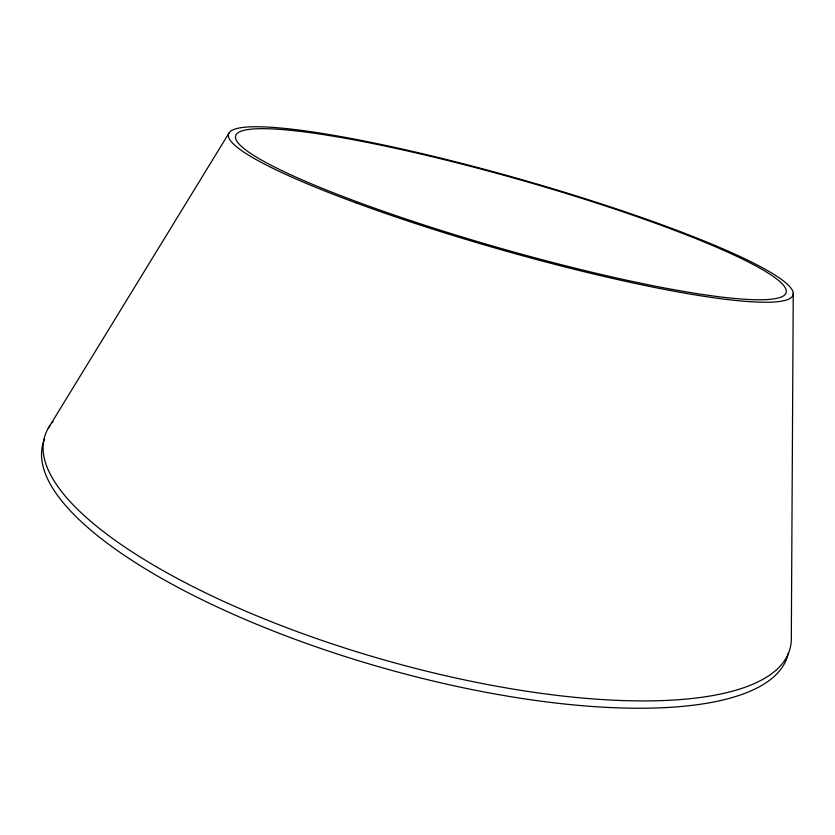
<?xml version="1.0" encoding="UTF-8"?>
<svg xmlns="http://www.w3.org/2000/svg" width="835" height="835" viewBox="0 0 835 835"><rect width="100%" height="100%" fill="white"/><g stroke="black" fill="none" stroke-linecap="round" stroke-linejoin="round"><path stroke-width="1.25" d="M793.25 293.262L791.319 637.481A387.482 121.367 15.9 0 1 382.294 659.399A387.482 121.367 15.9 0 1 50.152 425.245M48.263 428.24L228.894 133.235M788.323 653.095A387.127 122.703 15.9 0 1 378.307 666.601A387.127 122.703 15.9 0 1 44.683 438.907M51.572 423.303A387.482 121.367 15.9 0 1 53.106 421.414M355.898 202.853A293.502 36.531 15.9 0 0 792.801 295.653A293.502 36.531 15.9 0 0 383.745 145.008A293.502 36.531 15.9 0 0 355.898 202.853M358.893 202.498A286.207 35.602 15.9 0 0 785.808 293.482A286.207 35.602 15.9 0 0 387.983 146.689A286.207 35.602 15.9 0 0 358.893 202.498"/></g></svg>
